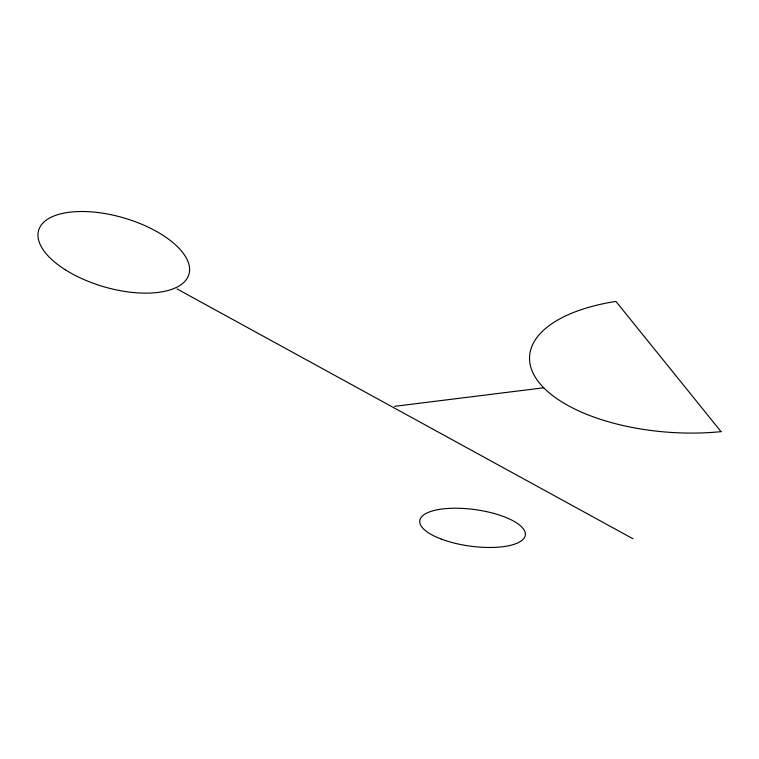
<?xml version="1.0" encoding="UTF-8"?>
<svg xmlns="http://www.w3.org/2000/svg" width="759" height="759" viewBox="0 0 759 759"><rect width="100%" height="100%" fill="white"/><g stroke="black" fill="none" stroke-linecap="round" stroke-linejoin="round"><path stroke-width="1.14" d="M394.623 406.34L543.719 387.783M177.018 288.932L632.987 538.776M721.05 431.653L615.938 301.418A146.183 66.925 3.7 0 0 539.355 382.897A146.183 66.925 3.7 0 0 721.05 431.653M441.321 539.089A53.282 18.425 7.8 0 0 525.076 536.177A53.282 18.425 7.8 0 0 451.197 508.293A53.282 18.425 7.8 0 0 441.321 539.089M65.35 269.796A78.3 35.834 16.3 0 0 188.536 275.489A78.3 35.834 16.3 0 0 87.465 211.638A78.3 35.834 16.3 0 0 65.35 269.796"/></g></svg>
